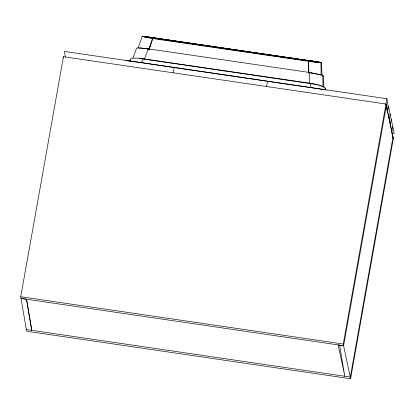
<?xml version="1.0" encoding="UTF-8"?>
<svg xmlns="http://www.w3.org/2000/svg" width="415" height="415" viewBox="0 0 415 415"><rect width="100%" height="100%" fill="white"/><g stroke="black" fill="none" stroke-linecap="round" stroke-linejoin="round"><path stroke-width="0.62" d="M154.847 38.611L154.862 38.03A13.737 0.939 8.1 0 0 151.776 37.604L148.928 37.246M154.945 38.533L154.966 37.931L314.705 61.513M20.75 296.725L63.459 56.72L385.971 104.025L393.306 138.74L350.597 378.745L26.612 331.227L20.75 296.725L343.257 344.03L350.597 378.745M173.174 72.812L174.113 67.52M266.58 86.512L267.519 81.221M343.257 344.03L386.91 98.734L64.403 51.429L65.347 57.057M339.589 345.135L344.798 376.255L338.178 344.948L343.615 345.726L386.329 105.721M393.306 138.74L387.563 111.578L387.226 111.531L388.165 106.24L386.91 98.734M387.563 111.578L388.507 106.287L394.25 133.448L391.698 133.075M389.223 119.432L390.167 114.141M390.318 124.593L391.257 119.302M391.848 131.84L392.792 126.549M393.026 137.059L350.317 377.064L26.332 329.541M308.578 61.451L308.734 60.87L309.227 60.943M152.839 38.611L152.938 38.019M148.617 50.054L148.975 48.97L141.069 47.964L136.732 47.953A9.602 0.851 8.9 0 0 136.722 48.109L132.935 58.105M138.252 47.694L142.205 36.261L142.724 36.255M148.949 49.219L152.845 37.952M149.037 49.359L152.777 38.559L316.998 62.509M149.047 49.307L150.946 43.959M144.456 58.852L148.254 48.835L310.503 72.635L322.455 75.193A9.602 0.851 8.9 0 1 322.766 75.395L323.321 76.07L323.866 87.461M146.583 36.753L149.618 37.163M317.05 62.006C318.71 62.266 319.016 61.783 319.374 62.463M129.724 61.301L130.512 59.558M141.37 62.691L143.149 58.769L310.648 83.337A13.659 2.62 9.5 0 1 325.256 88.12M154.691 38.045L310.462 60.855M145.458 36.956L146.645 36.764M144.809 37.137L145.489 37.049M145.79 37.142L146.837 37.091M144.622 36.873L145.312 36.779M322.979 76.329L323.311 76.225A9.602 0.851 8.9 0 0 323.321 76.07M145.463 36.8L149.582 37.449M138.159 47.933L147.906 48.814M146.5 36.79L144.104 36.536M318.232 62.219L320.826 62.468M322.004 75.068L321.428 62.463L320.914 62.468L321.169 75.157M144.467 48.763L144.555 48.763M146.749 37.08L146.428 37.002M142.812 36.255L150.707 37.319M146.76 37.028L150.163 37.537M146.858 37.034L147.439 37.142A9.498 0.643 8 0 1 149.644 37.376L154.966 37.931M147.351 37.132L142.174 36.266M139.653 58.468L315.55 84.354M147.263 37.07L147.652 37.111A9.509 0.659 8.1 0 1 148.907 37.241M147.652 37.293L148.269 37.371A11.828 0.54 8.7 0 1 149.576 37.542L149.691 37.558M149.384 37.558L148.876 37.49A9.478 0.431 8.6 0 0 145.463 37.096L145.271 37.028M317.065 61.975L312.832 61.389M318.741 62.452L312.386 61.327M150.017 37.641L152.362 37.973M150.028 37.604L152.497 37.957M312.256 61.591L312.537 61.628M147.501 49.084L148.077 49.167M314.736 61.934L315.525 62.043M149.748 37.163L150.93 37.35M150.795 37.314L154.007 37.775M311.463 61.197L312.843 61.41M309.108 72.786L309.455 72.838M152.813 37.62L153.529 37.724M147.278 37.366L148.622 37.563M310.067 60.995L311.774 61.259M153.768 37.76L155.054 37.931M152.917 38.05L307.992 60.798M308.822 72.667L308.584 60.792L310.7 61.104M311.831 60.922L312.879 61.078M310.788 60.772L313.916 61.233M154.977 38.05L310.674 60.922M311.017 60.932L310.576 60.87L310.591 61.456M152.959 37.952L308.672 60.792L308.734 72.075M151.807 37.801L310.762 61.207M309.32 60.958L309.808 61.031A12.927 0.597 8.5 0 1 313.258 61.56L313.652 61.628M150.759 37.646L152.004 37.812M317.247 62.323L318.341 62.458M158.146 39.005L159.427 39.192M172.246 41.069L173.527 41.261M186.345 43.139L187.627 43.326M220.313 48.119L221.6 48.311M234.418 50.189L235.699 50.376M248.518 52.259L249.799 52.446M297.223 59.402L298.504 59.589M172.152 41.152L173.434 41.339M186.252 43.217L187.533 43.409M388.165 106.24L388.45 106.282M343.615 345.726L21.03 298.411L26.477 299.21L31.768 330.34L26.56 299.22M310.757 60.932L314.596 61.545A9.815 0.664 7.8 0 1 318.072 62.157L318.134 62.224A14.463 12.678 -2.1 0 1 318.232 62.442M151.688 37.765L149.722 37.49M314.077 61.275L321.428 62.442M313.491 61.187L318.44 61.96M311.426 61.311L313.387 61.628M152.777 38.559L145.167 37.314M145.4 36.795L144.098 36.551M311.525 73.17L311.862 73.227M322.372 89.318L132.131 61.238A11.615 2.781 9.7 0 0 131.363 61.135L130.362 61.01A21.653 5.182 9.7 0 0 129.371 60.896L127.519 60.725A11.926 2.853 9.7 0 0 125.408 60.626M313.823 73.621L314.139 73.688M318.066 62.214L317.408 62.068A10.038 0.68 8 0 0 314.591 61.545M323.513 89.567L324.613 89.827M316.697 84.624L317.791 84.909M325.972 90.18L326.257 90.257M318.813 85.2L319.747 85.495M320.588 85.786L321.319 86.071M321.21 74.918L308.77 72.407L308.812 73.548M321.936 86.346L322.439 86.611M317.983 62.452L317.408 62.126A8.741 5.826 2.2 0 1 317.703 62.369M325.702 89.796L325.137 88.105L325.236 89.972M385.971 104.025L387.226 111.531M63.459 56.72L63.671 57.97M310.648 83.337L310.871 87.555M322.766 75.395L323.02 87.036M309.414 72.475L309.657 83.706M308.677 67.795L308.744 72.023M310.679 60.772L310.685 61.379M145.551 37.059A9.187 0.42 8.7 0 1 147.724 37.309M314.388 61.794A9.566 0.431 8.6 0 1 315.841 62.048M145.639 37.018A8.321 4.892 8 0 1 146.36 36.676M144.845 37.226A8.741 5.374 19.5 0 1 145.39 36.945M318.248 62.063A8.321 4.643 4.1 0 1 318.663 62.458M130.393 59.537A13.659 2.62 9.5 0 1 143.149 58.764"/></g></svg>
